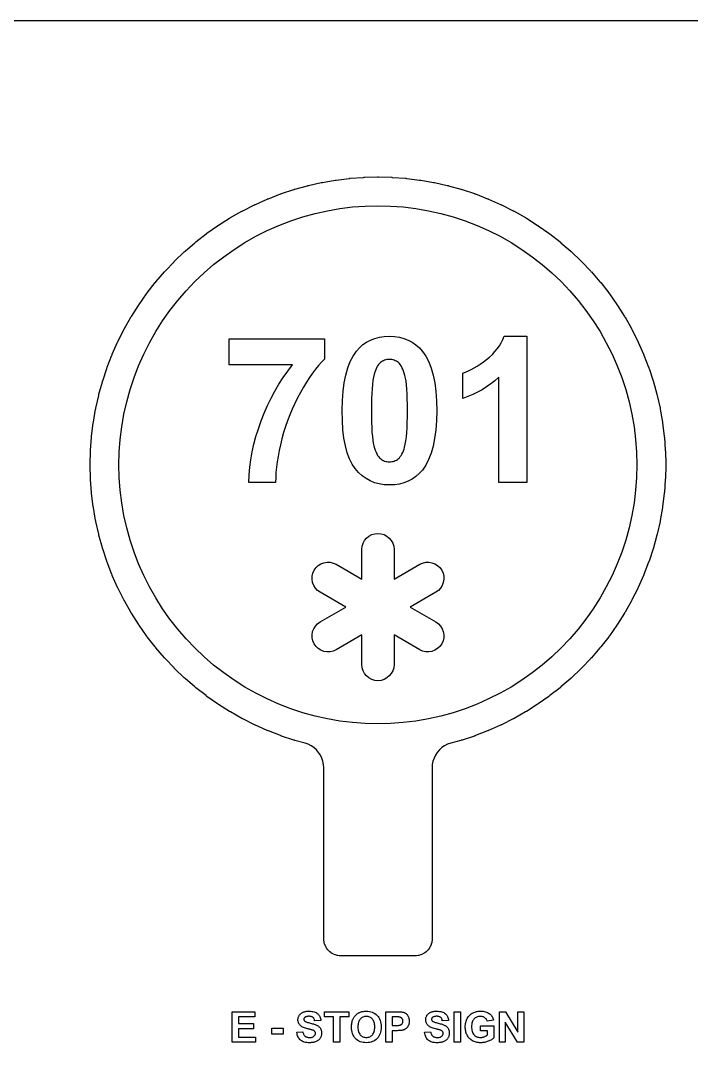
# Model space of a CAD drawing. Header units: millimetres. Extents: x 0 to 300, y 0 to 200.
# Drawn here: x 200.1 to 239.7, y 138.4 to 200 of the extents above; entities that cross this region are included whole.
import ezdxf

# ---------------------------------------------------------------- set-up
doc = ezdxf.new("R2010")
doc.units = ezdxf.units.MM
for name, color, linetype in [('CUT', 1, 'Continuous'), ('ENGRAVE', 5, 'Continuous'), ('LABELS', 250, 'Continuous'), ('SHEET', 8, 'Continuous')]:
    doc.layers.add(name, color=color, linetype=linetype)

msp = doc.modelspace()

# ---------------------------------------------------------------- linework, layer by layer
at = {"layer": 'CUT'}
msp.add_lwpolyline([(217.996, 155.891), (217.983, 156.085), (217.945, 156.277), (217.883, 156.461), (217.797, 156.637), (217.69, 156.799), (217.562, 156.946), (217.416, 157.076), (217.254, 157.185), (217.08, 157.272), (216.896, 157.336), (216.294, 157.503), (216.276, 157.508), (216.247, 157.517), (216.229, 157.523), (215.501, 157.763), (215.483, 157.769), (215.454, 157.78), (215.437, 157.786), (214.722, 158.062), (214.705, 158.069), (214.676, 158.081), (214.659, 158.088), (213.958, 158.399), (213.942, 158.406), (213.914, 158.419), (213.897, 158.428), (213.212, 158.772), (213.196, 158.781), (213.169, 158.795), (213.153, 158.804), (212.485, 159.182), (212.47, 159.191), (212.443, 159.207), (212.428, 159.217), (211.78, 159.627), (211.764, 159.637), (211.739, 159.654), (211.724, 159.665), (211.097, 160.106), (211.082, 160.117), (211.057, 160.135), (211.042, 160.146), (210.438, 160.618), (210.423, 160.63), (210.4, 160.649), (210.386, 160.661), (209.805, 161.162), (209.791, 161.174), (209.768, 161.195), (209.755, 161.207), (209.199, 161.736), (209.186, 161.749), (209.165, 161.771), (209.152, 161.784), (208.623, 162.339), (208.61, 162.353), (208.59, 162.375), (208.578, 162.389), (208.077, 162.97), (208.065, 162.984), (208.045, 163.008), (208.034, 163.022), (207.562, 163.627), (207.551, 163.641), (207.533, 163.666), (207.522, 163.681), (207.08, 164.308), (207.07, 164.323), (207.053, 164.349), (207.043, 164.364), (206.633, 165.012), (206.623, 165.028), (206.607, 165.054), (206.598, 165.07), (206.22, 165.737), (206.211, 165.753), (206.196, 165.78), (206.188, 165.797), (205.843, 166.482), (205.835, 166.498), (205.822, 166.526), (205.814, 166.543), (205.504, 167.244), (205.496, 167.261), (205.485, 167.289), (205.478, 167.306), (205.202, 168.022), (205.195, 168.039), (205.185, 168.068), (205.179, 168.085), (204.938, 168.813), (204.933, 168.831), (204.924, 168.86), (204.919, 168.878), (204.714, 169.617), (204.71, 169.635), (204.702, 169.665), (204.698, 169.682), (204.53, 170.431), (204.526, 170.449), (204.52, 170.479), (204.517, 170.497), (204.386, 171.252), (204.383, 171.271), (204.378, 171.301), (204.376, 171.319), (204.282, 172.08), (204.28, 172.099), (204.277, 172.129), (204.275, 172.148), (204.219, 172.912), (204.218, 172.931), (204.216, 172.961), (204.216, 172.98), (204.197, 173.746), (204.196, 173.765), (204.196, 173.796), (204.197, 173.814), (204.216, 174.581), (204.216, 174.599), (204.218, 174.63), (204.219, 174.648), (204.275, 175.413), (204.277, 175.431), (204.28, 175.462), (204.282, 175.48), (204.376, 176.241), (204.378, 176.259), (204.383, 176.29), (204.386, 176.308), (204.517, 177.063), (204.52, 177.082), (204.526, 177.112), (204.53, 177.13), (204.698, 177.878), (204.702, 177.896), (204.71, 177.926), (204.714, 177.943), (204.919, 178.682), (204.924, 178.7), (204.933, 178.73), (204.938, 178.747), (205.179, 179.475), (205.185, 179.493), (205.195, 179.522), (205.202, 179.539), (205.478, 180.254), (205.485, 180.271), (205.496, 180.3), (205.504, 180.317), (205.814, 181.018), (205.822, 181.034), (205.835, 181.062), (205.843, 181.079), (206.188, 181.764), (206.196, 181.78), (206.211, 181.807), (206.22, 181.823), (206.598, 182.491), (206.607, 182.506), (206.623, 182.533), (206.633, 182.548), (207.043, 183.196), (207.053, 183.212), (207.07, 183.237), (207.08, 183.252), (207.522, 183.879), (207.533, 183.894), (207.551, 183.919), (207.562, 183.934), (208.034, 184.538), (208.045, 184.553), (208.065, 184.576), (208.077, 184.59), (208.578, 185.171), (208.59, 185.185), (208.61, 185.208), (208.623, 185.221), (209.152, 185.777), (209.165, 185.79), (209.186, 185.811), (209.199, 185.824), (209.755, 186.353), (209.768, 186.366), (209.791, 186.386), (209.805, 186.398), (210.386, 186.899), (210.4, 186.911), (210.423, 186.931), (210.438, 186.942), (211.042, 187.414), (211.057, 187.425), (211.082, 187.443), (211.097, 187.454), (211.724, 187.896), (211.739, 187.906), (211.764, 187.923), (211.78, 187.933), (212.428, 188.344), (212.443, 188.353), (212.47, 188.369), (212.485, 188.378), (213.153, 188.756), (213.169, 188.765), (213.196, 188.78), (213.212, 188.788), (213.897, 189.133), (213.914, 189.141), (213.942, 189.154), (213.958, 189.162), (214.659, 189.472), (214.676, 189.48), (214.705, 189.491), (214.722, 189.498), (215.437, 189.774), (215.454, 189.781), (215.483, 189.791), (215.501, 189.797), (216.229, 190.038), (216.247, 190.043), (216.276, 190.052), (216.294, 190.057), (217.033, 190.262), (217.05, 190.266), (217.08, 190.274), (217.098, 190.278), (217.846, 190.446), (217.864, 190.45), (217.894, 190.456), (217.913, 190.459), (218.668, 190.59), (218.686, 190.593), (218.717, 190.598), (218.735, 190.6), (219.496, 190.694), (219.514, 190.696), (219.545, 190.699), (219.563, 190.701), (220.328, 190.757), (220.346, 190.758), (220.377, 190.76), (220.395, 190.761), (221.162, 190.779), (221.181, 190.78), (221.211, 190.78), (221.23, 190.779), (221.996, 190.761), (222.015, 190.76), (222.045, 190.758), (222.064, 190.757), (222.828, 190.701), (222.847, 190.699), (222.877, 190.696), (222.896, 190.694), (223.657, 190.6), (223.675, 190.598), (223.705, 190.593), (223.724, 190.59), (224.479, 190.459), (224.497, 190.456), (224.527, 190.45), (224.545, 190.446), (225.294, 190.278), (225.311, 190.274), (225.341, 190.266), (225.359, 190.262), (226.098, 190.057), (226.116, 190.052), (226.145, 190.043), (226.163, 190.038), (226.891, 189.797), (226.908, 189.791), (226.937, 189.781), (226.954, 189.774), (227.67, 189.498), (227.687, 189.491), (227.715, 189.48), (227.732, 189.472), (228.433, 189.162), (228.45, 189.154), (228.478, 189.141), (228.494, 189.133), (229.179, 188.788), (229.196, 188.78), (229.223, 188.765), (229.239, 188.756), (229.906, 188.378), (229.922, 188.369), (229.948, 188.353), (229.964, 188.344), (230.612, 187.933), (230.627, 187.923), (230.653, 187.906), (230.668, 187.896), (231.295, 187.454), (231.31, 187.443), (231.335, 187.425), (231.349, 187.414), (231.954, 186.942), (231.968, 186.931), (231.992, 186.911), (232.006, 186.899), (232.587, 186.398), (232.601, 186.386), (232.623, 186.366), (232.637, 186.353), (233.192, 185.824), (233.205, 185.811), (233.227, 185.79), (233.24, 185.777), (233.769, 185.221), (233.781, 185.208), (233.802, 185.185), (233.814, 185.171), (234.315, 184.59), (234.327, 184.576), (234.346, 184.553), (234.358, 184.538), (234.83, 183.934), (234.841, 183.919), (234.859, 183.894), (234.87, 183.879), (235.311, 183.252), (235.322, 183.237), (235.339, 183.212), (235.349, 183.196), (235.759, 182.548), (235.769, 182.533), (235.785, 182.506), (235.794, 182.491), (236.172, 181.823), (236.181, 181.807), (236.195, 181.78), (236.204, 181.764), (236.548, 181.079), (236.557, 181.062), (236.57, 181.034), (236.577, 181.018), (236.888, 180.317), (236.895, 180.3), (236.907, 180.271), (236.914, 180.254), (237.19, 179.539), (237.196, 179.522), (237.207, 179.493), (237.213, 179.475), (237.453, 178.747), (237.459, 178.73), (237.468, 178.7), (237.473, 178.682), (237.677, 177.943), (237.682, 177.926), (237.69, 177.896), (237.694, 177.878), (237.862, 177.13), (237.866, 177.112), (237.872, 177.082), (237.875, 177.063), (238.006, 176.308), (238.009, 176.29), (238.014, 176.259), (238.016, 176.241), (238.11, 175.48), (238.112, 175.462), (238.115, 175.431), (238.116, 175.413), (238.173, 174.648), (238.174, 174.63), (238.176, 174.599), (238.176, 174.581), (238.195, 173.814), (238.195, 173.796), (238.195, 173.765), (238.195, 173.746), (238.176, 172.98), (238.176, 172.961), (238.174, 172.931), (238.173, 172.912), (238.116, 172.148), (238.115, 172.129), (238.112, 172.099), (238.11, 172.08), (238.016, 171.319), (238.014, 171.301), (238.009, 171.271), (238.006, 171.252), (237.875, 170.497), (237.872, 170.479), (237.866, 170.449), (237.862, 170.431), (237.694, 169.682), (237.69, 169.665), (237.682, 169.635), (237.677, 169.617), (237.473, 168.878), (237.468, 168.86), (237.459, 168.831), (237.453, 168.813), (237.213, 168.085), (237.207, 168.068), (237.196, 168.039), (237.19, 168.022), (236.914, 167.306), (236.907, 167.289), (236.895, 167.261), (236.888, 167.244), (236.577, 166.543), (236.57, 166.526), (236.557, 166.498), (236.548, 166.482), (236.204, 165.797), (236.195, 165.78), (236.181, 165.753), (236.172, 165.737), (235.794, 165.07), (235.785, 165.054), (235.769, 165.028), (235.759, 165.012), (235.349, 164.364), (235.339, 164.349), (235.322, 164.323), (235.311, 164.308), (234.87, 163.681), (234.859, 163.666), (234.841, 163.641), (234.83, 163.627), (234.358, 163.022), (234.346, 163.008), (234.327, 162.984), (234.315, 162.97), (233.814, 162.389), (233.802, 162.375), (233.781, 162.353), (233.769, 162.339), (233.24, 161.784), (233.227, 161.771), (233.205, 161.749), (233.192, 161.736), (232.637, 161.207), (232.623, 161.195), (232.601, 161.174), (232.587, 161.162), (232.006, 160.661), (231.992, 160.649), (231.968, 160.63), (231.954, 160.618), (231.349, 160.146), (231.335, 160.135), (231.31, 160.117), (231.295, 160.106), (230.668, 159.665), (230.653, 159.654), (230.627, 159.637), (230.612, 159.627), (229.964, 159.217), (229.948, 159.207), (229.922, 159.191), (229.906, 159.182), (229.239, 158.804), (229.223, 158.795), (229.196, 158.781), (229.179, 158.772), (228.494, 158.428), (228.478, 158.419), (228.45, 158.406), (228.433, 158.399), (227.732, 158.088), (227.715, 158.081), (227.687, 158.069), (227.67, 158.062), (226.954, 157.786), (226.937, 157.78), (226.908, 157.769), (226.891, 157.763), (226.163, 157.523), (226.145, 157.517), (226.116, 157.508), (226.098, 157.503), (225.496, 157.336), (225.312, 157.272), (225.137, 157.185), (224.976, 157.076), (224.83, 156.946), (224.702, 156.799), (224.594, 156.637), (224.509, 156.461), (224.446, 156.277), (224.409, 156.085), (224.396, 155.891), (224.396, 145.805), (224.394, 145.756), (224.391, 145.699), (224.378, 145.601), (224.371, 145.57), (224.346, 145.475), (224.336, 145.444), (224.298, 145.353), (224.284, 145.324), (224.235, 145.239), (224.216, 145.212), (224.157, 145.134), (224.135, 145.11), (224.066, 145.041), (224.042, 145.019), (223.964, 144.96), (223.937, 144.941), (223.852, 144.892), (223.823, 144.878), (223.732, 144.841), (223.701, 144.83), (223.607, 144.805), (223.575, 144.798), (223.477, 144.786), (223.42, 144.782), (223.371, 144.78), (219.02, 144.78), (218.971, 144.782), (218.914, 144.786), (218.817, 144.798), (218.785, 144.805), (218.691, 144.83), (218.66, 144.841), (218.569, 144.878), (218.54, 144.892), (218.455, 144.941), (218.428, 144.96), (218.35, 145.019), (218.326, 145.041), (218.256, 145.11), (218.235, 145.134), (218.175, 145.212), (218.157, 145.239), (218.108, 145.324), (218.094, 145.353), (218.056, 145.444), (218.046, 145.475), (218.02, 145.57), (218.014, 145.601), (218.001, 145.699), (217.997, 145.756), (217.996, 145.805)], close=True, dxfattribs=at)
at = {"layer": 'ENGRAVE'}
for points in [[(236.496, 173.78), (236.477, 173.029), (236.422, 172.281), (236.33, 171.535), (236.202, 170.795), (236.037, 170.063), (235.837, 169.339), (235.601, 168.626), (235.331, 167.925), (235.027, 167.239), (234.689, 166.568), (234.319, 165.914), (233.917, 165.28), (233.485, 164.666), (233.023, 164.074), (232.532, 163.505), (232.015, 162.961), (231.471, 162.444), (230.902, 161.953), (230.31, 161.491), (229.696, 161.059), (229.062, 160.657), (228.408, 160.287), (227.737, 159.949), (227.051, 159.645), (226.35, 159.375), (225.637, 159.139), (224.913, 158.939), (224.181, 158.774), (223.441, 158.646), (222.696, 158.554), (221.947, 158.499), (221.196, 158.48), (220.445, 158.499), (219.696, 158.554), (218.951, 158.646), (218.211, 158.774), (217.478, 158.939), (216.754, 159.139), (216.041, 159.375), (215.341, 159.645), (214.654, 159.949), (213.983, 160.287), (213.33, 160.657), (212.696, 161.059), (212.082, 161.491), (211.49, 161.953), (210.921, 162.444), (210.377, 162.961), (209.859, 163.505), (209.369, 164.074), (208.907, 164.666), (208.474, 165.28), (208.073, 165.914), (207.702, 166.568), (207.365, 167.239), (207.06, 167.925), (206.79, 168.626), (206.555, 169.339), (206.354, 170.063), (206.19, 170.795), (206.061, 171.535), (205.97, 172.281), (205.914, 173.029), (205.896, 173.78), (205.914, 174.531), (205.97, 175.28), (206.061, 176.025), (206.19, 176.765), (206.354, 177.498), (206.555, 178.222), (206.79, 178.935), (207.06, 179.635), (207.365, 180.322), (207.702, 180.993), (208.073, 181.646), (208.474, 182.28), (208.907, 182.894), (209.369, 183.486), (209.859, 184.055), (210.377, 184.599), (210.921, 185.117), (211.49, 185.607), (212.082, 186.069), (212.696, 186.502), (213.33, 186.903), (213.983, 187.274), (214.654, 187.611), (215.341, 187.916), (216.041, 188.186), (216.754, 188.421), (217.478, 188.622), (218.211, 188.786), (218.951, 188.915), (219.696, 189.006), (220.445, 189.062), (221.196, 189.08), (221.947, 189.062), (222.696, 189.006), (223.441, 188.915), (224.181, 188.786), (224.913, 188.622), (225.637, 188.421), (226.35, 188.186), (227.051, 187.916), (227.737, 187.611), (228.408, 187.274), (229.062, 186.903), (229.696, 186.502), (230.31, 186.069), (230.902, 185.607), (231.471, 185.117), (232.015, 184.599), (232.532, 184.055), (233.023, 183.486), (233.485, 182.894), (233.917, 182.28), (234.319, 181.646), (234.689, 180.993), (235.027, 180.322), (235.331, 179.635), (235.601, 178.935), (235.837, 178.222), (236.037, 177.498), (236.202, 176.765), (236.33, 176.025), (236.422, 175.28), (236.477, 174.531)], [(212.405, 181.219), (218.043, 181.219), (218.043, 180.022), (217.868, 179.841), (217.692, 179.641), (217.516, 179.423), (217.339, 179.186), (217.161, 178.93), (216.982, 178.656), (216.803, 178.363), (216.623, 178.051), (216.448, 177.727), (216.284, 177.398), (216.13, 177.065), (215.987, 176.726), (215.855, 176.382), (215.734, 176.033), (215.623, 175.679), (215.523, 175.32), (215.435, 174.963), (215.358, 174.616), (215.293, 174.279), (215.241, 173.951), (215.2, 173.633), (215.172, 173.324), (215.155, 173.025), (215.151, 172.736), (213.561, 172.736), (213.581, 173.183), (213.622, 173.632), (213.684, 174.083), (213.765, 174.537), (213.868, 174.993), (213.99, 175.451), (214.134, 175.911), (214.297, 176.373), (214.478, 176.83), (214.674, 177.275), (214.884, 177.708), (215.109, 178.129), (215.348, 178.537), (215.602, 178.933), (215.871, 179.316), (216.154, 179.687), (212.405, 179.687)], [(222.734, 181.246), (222.987, 181.148), (223.222, 181.023), (223.441, 180.87), (223.642, 180.688), (223.827, 180.479), (224.024, 180.194), (224.194, 179.865), (224.338, 179.492), (224.456, 179.076), (224.548, 178.616), (224.613, 178.113), (224.653, 177.567), (224.666, 176.977), (224.653, 176.389), (224.613, 175.843), (224.547, 175.34), (224.455, 174.88), (224.336, 174.463), (224.191, 174.089), (224.019, 173.758), (223.821, 173.469), (223.638, 173.263), (223.438, 173.084), (223.22, 172.933), (222.985, 172.809), (222.733, 172.713), (222.464, 172.644), (222.177, 172.603), (221.873, 172.589), (221.567, 172.604), (221.276, 172.65), (221, 172.725), (220.74, 172.83), (220.494, 172.966), (220.264, 173.132), (220.049, 173.328), (219.85, 173.554), (219.669, 173.819), (219.513, 174.131), (219.381, 174.49), (219.273, 174.897), (219.189, 175.351), (219.129, 175.851), (219.093, 176.4), (219.081, 176.995), (219.094, 177.581), (219.134, 178.124), (219.2, 178.625), (219.292, 179.083), (219.411, 179.499), (219.556, 179.872), (219.728, 180.203), (219.926, 180.491), (220.109, 180.697), (220.309, 180.876), (220.527, 181.027), (220.762, 181.151), (221.014, 181.247), (221.283, 181.316), (221.57, 181.357), (221.873, 181.371), (222.177, 181.357), (222.464, 181.315)], [(228.338, 178.948), (228.107, 178.744), (227.866, 178.553), (227.615, 178.377), (227.354, 178.214), (227.083, 178.064), (226.801, 177.929), (226.51, 177.807), (226.209, 177.699), (226.209, 179.195), (226.372, 179.253), (226.538, 179.324), (226.708, 179.406), (226.882, 179.5), (227.059, 179.606), (227.239, 179.724), (227.423, 179.854), (227.611, 179.995), (227.792, 180.146), (227.959, 180.303), (228.111, 180.465), (228.249, 180.634), (228.371, 180.809), (228.479, 180.99), (228.571, 181.178), (228.649, 181.371), (229.987, 181.371), (229.987, 172.736), (228.338, 172.736)], [(221.658, 179.977), (221.59, 179.957), (221.525, 179.93), (221.461, 179.897), (221.399, 179.858), (221.34, 179.814), (221.283, 179.761), (221.229, 179.699), (221.178, 179.628), (221.131, 179.547), (221.088, 179.457), (221.047, 179.358), (221.01, 179.249), (220.976, 179.13), (220.936, 178.957), (220.901, 178.756), (220.872, 178.528), (220.848, 178.272), (220.83, 177.989), (220.816, 177.679), (220.808, 177.342), (220.806, 176.977), (220.808, 176.614), (220.815, 176.28), (220.827, 175.975), (220.844, 175.701), (220.865, 175.455), (220.892, 175.24), (220.923, 175.054), (220.958, 174.898), (220.998, 174.762), (221.039, 174.638), (221.084, 174.526), (221.131, 174.426), (221.18, 174.338), (221.232, 174.261), (221.286, 174.197), (221.343, 174.144), (221.401, 174.1), (221.463, 174.062), (221.526, 174.029), (221.591, 174.003), (221.659, 173.982), (221.728, 173.968), (221.8, 173.959), (221.873, 173.956), (221.947, 173.959), (222.019, 173.968), (222.089, 173.983), (222.156, 174.004), (222.222, 174.031), (222.286, 174.063), (222.348, 174.102), (222.407, 174.147), (222.464, 174.199), (222.518, 174.261), (222.568, 174.332), (222.615, 174.413), (222.659, 174.503), (222.7, 174.603), (222.737, 174.712), (222.771, 174.83), (222.811, 175.002), (222.845, 175.202), (222.875, 175.429), (222.899, 175.684), (222.917, 175.966), (222.93, 176.275), (222.938, 176.613), (222.941, 176.977), (222.939, 177.341), (222.932, 177.675), (222.92, 177.979), (222.903, 178.254), (222.881, 178.499), (222.855, 178.715), (222.824, 178.901), (222.789, 179.057), (222.749, 179.193), (222.707, 179.316), (222.663, 179.429), (222.616, 179.529), (222.567, 179.618), (222.515, 179.695), (222.461, 179.76), (222.404, 179.814), (222.345, 179.858), (222.284, 179.897), (222.221, 179.93), (222.156, 179.957), (222.088, 179.977), (222.019, 179.992), (221.947, 180.001), (221.873, 180.004), (221.8, 180.001), (221.728, 179.992)], [(220.264, 168.966), (220.318, 169.144), (220.406, 169.308), (220.524, 169.452), (220.668, 169.57), (220.832, 169.658), (221.011, 169.712), (221.196, 169.73), (221.381, 169.712), (221.559, 169.658), (221.724, 169.57), (221.868, 169.452), (221.986, 169.308), (222.074, 169.144), (222.128, 168.966), (222.146, 168.78), (222.146, 167.026), (223.665, 167.903), (223.835, 167.98), (224.016, 168.022), (224.202, 168.028), (224.386, 167.998), (224.561, 167.932), (224.719, 167.834), (224.855, 167.707), (224.963, 167.555), (225.04, 167.386), (225.082, 167.204), (225.088, 167.018), (225.058, 166.834), (224.992, 166.66), (224.894, 166.502), (224.767, 166.366), (224.615, 166.257), (223.096, 165.38), (224.615, 164.503), (224.767, 164.394), (224.894, 164.258), (224.992, 164.1), (225.058, 163.926), (225.088, 163.742), (225.082, 163.556), (225.04, 163.375), (224.963, 163.205), (224.855, 163.054), (224.719, 162.926), (224.561, 162.828), (224.386, 162.763), (224.202, 162.732), (224.016, 162.738), (223.835, 162.781), (223.665, 162.857), (222.146, 163.735), (222.146, 161.98), (222.128, 161.795), (222.074, 161.617), (221.986, 161.452), (221.868, 161.308), (221.724, 161.19), (221.559, 161.102), (221.381, 161.048), (221.196, 161.03), (221.011, 161.048), (220.832, 161.102), (220.668, 161.19), (220.524, 161.308), (220.406, 161.452), (220.318, 161.617), (220.264, 161.795), (220.246, 161.98), (220.246, 163.735), (218.726, 162.857), (218.557, 162.781), (218.375, 162.738), (218.189, 162.732), (218.005, 162.763), (217.831, 162.828), (217.673, 162.926), (217.537, 163.054), (217.429, 163.205), (217.352, 163.375), (217.309, 163.556), (217.303, 163.742), (217.334, 163.926), (217.399, 164.1), (217.498, 164.258), (217.625, 164.394), (217.776, 164.503), (219.296, 165.38), (217.776, 166.257), (217.625, 166.366), (217.498, 166.502), (217.399, 166.66), (217.334, 166.834), (217.303, 167.018), (217.309, 167.204), (217.352, 167.386), (217.429, 167.555), (217.537, 167.707), (217.673, 167.834), (217.831, 167.932), (218.005, 167.998), (218.189, 168.028), (218.375, 168.022), (218.557, 167.98), (218.726, 167.903), (220.246, 167.026), (220.246, 168.78)]]:
    msp.add_lwpolyline(points, close=True, dxfattribs=at)
at = {"layer": 'LABELS'}
for points in [[(212.949, 141.176), (212.949, 140.777), (213.853, 140.777), (213.853, 140.474), (212.949, 140.474), (212.949, 139.984), (213.955, 139.984), (213.955, 139.681), (212.586, 139.681), (212.586, 141.481), (213.92, 141.481), (213.92, 141.176)], [(216.779, 140.218), (216.792, 140.181), (216.807, 140.146), (216.825, 140.115), (216.844, 140.087), (216.865, 140.062), (216.889, 140.039), (216.914, 140.02), (216.942, 140.003), (216.971, 139.988), (217.003, 139.977), (217.037, 139.968), (217.073, 139.961), (217.112, 139.957), (217.152, 139.956), (217.195, 139.957), (217.234, 139.96), (217.272, 139.966), (217.306, 139.974), (217.338, 139.985), (217.367, 139.998), (217.393, 140.013), (217.417, 140.03), (217.437, 140.049), (217.456, 140.069), (217.471, 140.089), (217.483, 140.111), (217.493, 140.133), (217.5, 140.156), (217.504, 140.179), (217.506, 140.204), (217.505, 140.22), (217.503, 140.235), (217.5, 140.249), (217.496, 140.263), (217.491, 140.276), (217.485, 140.289), (217.477, 140.301), (217.468, 140.313), (217.458, 140.324), (217.446, 140.334), (217.432, 140.344), (217.417, 140.354), (217.4, 140.364), (217.381, 140.373), (217.36, 140.382), (217.337, 140.39), (217.319, 140.397), (217.295, 140.404), (217.267, 140.412), (217.233, 140.421), (217.194, 140.432), (217.15, 140.443), (217.101, 140.455), (217.046, 140.469), (216.976, 140.488), (216.911, 140.507), (216.852, 140.528), (216.798, 140.55), (216.749, 140.573), (216.706, 140.596), (216.668, 140.621), (216.636, 140.647), (216.597, 140.685), (216.564, 140.725), (216.535, 140.768), (216.512, 140.812), (216.494, 140.858), (216.481, 140.907), (216.473, 140.957), (216.471, 141.009), (216.472, 141.043), (216.475, 141.077), (216.482, 141.11), (216.49, 141.142), (216.501, 141.174), (216.514, 141.206), (216.53, 141.236), (216.549, 141.267), (216.569, 141.296), (216.592, 141.323), (216.617, 141.348), (216.644, 141.372), (216.673, 141.394), (216.704, 141.414), (216.738, 141.432), (216.773, 141.449), (216.811, 141.464), (216.85, 141.476), (216.892, 141.487), (216.935, 141.496), (216.98, 141.503), (217.027, 141.508), (217.077, 141.511), (217.127, 141.511), (217.21, 141.509), (217.286, 141.502), (217.358, 141.491), (217.424, 141.474), (217.486, 141.453), (217.541, 141.428), (217.592, 141.398), (217.638, 141.363), (217.678, 141.324), (217.713, 141.282), (217.743, 141.238), (217.768, 141.189), (217.788, 141.138), (217.803, 141.084), (217.813, 141.027), (217.817, 140.966), (217.454, 140.95), (217.447, 140.984), (217.439, 141.015), (217.429, 141.043), (217.417, 141.07), (217.404, 141.093), (217.389, 141.115), (217.372, 141.133), (217.354, 141.15), (217.334, 141.164), (217.311, 141.176), (217.286, 141.187), (217.258, 141.195), (217.228, 141.202), (217.196, 141.207), (217.161, 141.21), (217.124, 141.211), (217.085, 141.21), (217.049, 141.207), (217.015, 141.202), (216.983, 141.194), (216.953, 141.185), (216.925, 141.174), (216.899, 141.161), (216.876, 141.146), (216.862, 141.135), (216.85, 141.123), (216.841, 141.11), (216.832, 141.097), (216.826, 141.082), (216.822, 141.067), (216.819, 141.051), (216.818, 141.034), (216.819, 141.018), (216.821, 141.003), (216.826, 140.989), (216.832, 140.975), (216.839, 140.961), (216.848, 140.948), (216.859, 140.936), (216.872, 140.925), (216.892, 140.91), (216.919, 140.895), (216.951, 140.881), (216.99, 140.866), (217.035, 140.851), (217.086, 140.835), (217.143, 140.82), (217.206, 140.804), (217.27, 140.789), (217.33, 140.773), (217.386, 140.757), (217.437, 140.741), (217.484, 140.724), (217.526, 140.708), (217.564, 140.691), (217.598, 140.675), (217.629, 140.657), (217.658, 140.638), (217.686, 140.618), (217.712, 140.596), (217.736, 140.572), (217.758, 140.547), (217.778, 140.52), (217.797, 140.492), (217.814, 140.462), (217.829, 140.43), (217.841, 140.397), (217.851, 140.362), (217.859, 140.325), (217.865, 140.287), (217.868, 140.247), (217.869, 140.205), (217.868, 140.167), (217.864, 140.129), (217.857, 140.092), (217.848, 140.055), (217.835, 140.019), (217.821, 139.984), (217.803, 139.949), (217.783, 139.915), (217.76, 139.883), (217.736, 139.852), (217.709, 139.824), (217.679, 139.798), (217.648, 139.774), (217.614, 139.752), (217.578, 139.732), (217.54, 139.715), (217.499, 139.699), (217.457, 139.686), (217.411, 139.675), (217.363, 139.665), (217.313, 139.658), (217.261, 139.653), (217.206, 139.65), (217.148, 139.649), (217.065, 139.651), (216.988, 139.659), (216.915, 139.671), (216.847, 139.688), (216.784, 139.71), (216.725, 139.738), (216.672, 139.77), (216.624, 139.807), (216.581, 139.848), (216.542, 139.895), (216.508, 139.945), (216.478, 140), (216.453, 140.06), (216.432, 140.124), (216.417, 140.193), (216.405, 140.266), (216.759, 140.301), (216.768, 140.258)], [(219.476, 141.481), (219.476, 141.176), (218.943, 141.176), (218.943, 139.681), (218.58, 139.681), (218.58, 141.176), (218.046, 141.176), (218.046, 141.481)], [(219.658, 140.823), (219.669, 140.879), (219.683, 140.933), (219.7, 140.983), (219.719, 141.031), (219.735, 141.065), (219.753, 141.098), (219.772, 141.131), (219.792, 141.162), (219.814, 141.192), (219.837, 141.222), (219.861, 141.25), (219.887, 141.278), (219.914, 141.305), (219.941, 141.329), (219.969, 141.352), (219.998, 141.373), (220.028, 141.393), (220.058, 141.41), (220.088, 141.426), (220.12, 141.44), (220.163, 141.457), (220.207, 141.471), (220.253, 141.484), (220.301, 141.494), (220.35, 141.501), (220.401, 141.507), (220.454, 141.51), (220.508, 141.511), (220.605, 141.508), (220.697, 141.496), (220.784, 141.477), (220.866, 141.45), (220.943, 141.415), (221.015, 141.373), (221.082, 141.323), (221.144, 141.265), (221.2, 141.2), (221.249, 141.129), (221.29, 141.052), (221.323, 140.97), (221.35, 140.881), (221.368, 140.786), (221.379, 140.685), (221.383, 140.578), (221.379, 140.472), (221.368, 140.372), (221.35, 140.278), (221.324, 140.19), (221.291, 140.108), (221.25, 140.031), (221.202, 139.961), (221.146, 139.896), (221.084, 139.839), (221.018, 139.789), (220.946, 139.746), (220.869, 139.712), (220.788, 139.685), (220.701, 139.665), (220.609, 139.654), (220.513, 139.65), (220.415, 139.654), (220.322, 139.665), (220.235, 139.685), (220.152, 139.711), (220.075, 139.746), (220.003, 139.788), (219.936, 139.838), (219.874, 139.895), (219.819, 139.959), (219.77, 140.029), (219.73, 140.105), (219.696, 140.186), (219.67, 140.273), (219.652, 140.366), (219.641, 140.465), (219.637, 140.57), (219.638, 140.637), (219.642, 140.702), (219.649, 140.764)], [(220.047, 140.313), (220.067, 140.258), (220.091, 140.207), (220.12, 140.16), (220.153, 140.119), (220.189, 140.082), (220.228, 140.049), (220.269, 140.022), (220.313, 140), (220.359, 139.983), (220.407, 139.971), (220.458, 139.963), (220.511, 139.961), (220.564, 139.963), (220.615, 139.971), (220.663, 139.983), (220.709, 140), (220.753, 140.022), (220.793, 140.049), (220.832, 140.081), (220.868, 140.117), (220.901, 140.159), (220.929, 140.205), (220.953, 140.257), (220.973, 140.313), (220.988, 140.374), (220.999, 140.44), (221.005, 140.511), (221.007, 140.587), (221.005, 140.662), (220.999, 140.732), (220.988, 140.797), (220.973, 140.857), (220.954, 140.912), (220.931, 140.963), (220.904, 141.008), (220.872, 141.049), (220.836, 141.084), (220.798, 141.115), (220.757, 141.141), (220.714, 141.163), (220.667, 141.179), (220.618, 141.191), (220.566, 141.198), (220.511, 141.201), (220.457, 141.198), (220.404, 141.191), (220.355, 141.179), (220.308, 141.162), (220.265, 141.141), (220.223, 141.114), (220.185, 141.083), (220.149, 141.047), (220.117, 141.006), (220.089, 140.96), (220.065, 140.909), (220.046, 140.854), (220.031, 140.793), (220.02, 140.728), (220.014, 140.657), (220.012, 140.582), (220.014, 140.508), (220.02, 140.438), (220.031, 140.374)], [(222.401, 141.479), (222.466, 141.477), (222.524, 141.474), (222.574, 141.47), (222.617, 141.466), (222.653, 141.46), (222.682, 141.454), (222.72, 141.442), (222.756, 141.428), (222.791, 141.41), (222.824, 141.389), (222.856, 141.366), (222.886, 141.339), (222.914, 141.31), (222.941, 141.278), (222.966, 141.242), (222.987, 141.205), (223.005, 141.165), (223.019, 141.122), (223.031, 141.077), (223.039, 141.03), (223.044, 140.98), (223.046, 140.927), (223.045, 140.886), (223.042, 140.847), (223.037, 140.81), (223.031, 140.774), (223.022, 140.74), (223.012, 140.708), (223, 140.677), (222.985, 140.648), (222.97, 140.621), (222.953, 140.595), (222.936, 140.57), (222.917, 140.547), (222.898, 140.526), (222.877, 140.506), (222.855, 140.488), (222.833, 140.471), (222.809, 140.455), (222.786, 140.441), (222.763, 140.429), (222.739, 140.417), (222.715, 140.407), (222.692, 140.399), (222.668, 140.391), (222.644, 140.386), (222.61, 140.38), (222.572, 140.374), (222.53, 140.37), (222.485, 140.366), (222.436, 140.363), (222.383, 140.361), (222.327, 140.36), (222.267, 140.36), (222.03, 140.36), (222.03, 139.681), (221.667, 139.681), (221.667, 141.481), (222.25, 141.481), (222.329, 141.48)], [(222.328, 140.667), (222.37, 140.669), (222.408, 140.673), (222.442, 140.677), (222.471, 140.681), (222.496, 140.687), (222.516, 140.694), (222.534, 140.701), (222.551, 140.71), (222.566, 140.719), (222.581, 140.73), (222.595, 140.742), (222.607, 140.754), (222.619, 140.768), (222.63, 140.782), (222.64, 140.797), (222.648, 140.813), (222.655, 140.83), (222.661, 140.847), (222.665, 140.865), (222.669, 140.883), (222.67, 140.902), (222.671, 140.922), (222.67, 140.946), (222.667, 140.969), (222.663, 140.991), (222.657, 141.012), (222.649, 141.031), (222.639, 141.05), (222.627, 141.068), (222.613, 141.084), (222.598, 141.099), (222.583, 141.113), (222.566, 141.125), (222.548, 141.136), (222.529, 141.145), (222.51, 141.153), (222.489, 141.159), (222.467, 141.164), (222.449, 141.167), (222.427, 141.169), (222.4, 141.171), (222.369, 141.173), (222.335, 141.175), (222.296, 141.176), (222.253, 141.176), (222.206, 141.176), (222.03, 141.176), (222.03, 140.666), (222.229, 140.666), (222.281, 140.666)], [(224.324, 140.218), (224.337, 140.181), (224.352, 140.146), (224.37, 140.115), (224.389, 140.087), (224.41, 140.062), (224.434, 140.039), (224.459, 140.02), (224.487, 140.003), (224.516, 139.988), (224.548, 139.977), (224.582, 139.968), (224.618, 139.961), (224.657, 139.957), (224.697, 139.956), (224.74, 139.957), (224.779, 139.96), (224.817, 139.966), (224.851, 139.974), (224.883, 139.985), (224.912, 139.998), (224.938, 140.013), (224.962, 140.03), (224.982, 140.049), (225.001, 140.069), (225.016, 140.089), (225.028, 140.111), (225.038, 140.133), (225.045, 140.156), (225.049, 140.179), (225.051, 140.204), (225.05, 140.22), (225.048, 140.235), (225.045, 140.249), (225.041, 140.263), (225.036, 140.276), (225.03, 140.289), (225.022, 140.301), (225.013, 140.313), (225.003, 140.324), (224.991, 140.334), (224.977, 140.344), (224.962, 140.354), (224.945, 140.364), (224.926, 140.373), (224.905, 140.382), (224.882, 140.39), (224.864, 140.397), (224.84, 140.404), (224.812, 140.412), (224.778, 140.421), (224.739, 140.432), (224.695, 140.443), (224.646, 140.455), (224.591, 140.469), (224.521, 140.488), (224.456, 140.507), (224.397, 140.528), (224.343, 140.55), (224.294, 140.573), (224.251, 140.596), (224.214, 140.621), (224.181, 140.647), (224.142, 140.685), (224.109, 140.725), (224.08, 140.768), (224.057, 140.812), (224.039, 140.858), (224.026, 140.907), (224.018, 140.957), (224.016, 141.009), (224.017, 141.043), (224.02, 141.077), (224.027, 141.11), (224.035, 141.142), (224.046, 141.174), (224.059, 141.206), (224.075, 141.236), (224.094, 141.267), (224.114, 141.296), (224.137, 141.323), (224.162, 141.348), (224.189, 141.372), (224.218, 141.394), (224.249, 141.414), (224.283, 141.432), (224.318, 141.449), (224.356, 141.464), (224.395, 141.476), (224.437, 141.487), (224.48, 141.496), (224.525, 141.503), (224.573, 141.508), (224.622, 141.511), (224.672, 141.511), (224.755, 141.509), (224.831, 141.502), (224.903, 141.491), (224.969, 141.474), (225.031, 141.453), (225.087, 141.428), (225.137, 141.398), (225.183, 141.363), (225.223, 141.324), (225.258, 141.282), (225.288, 141.238), (225.313, 141.189), (225.333, 141.138), (225.348, 141.084), (225.358, 141.027), (225.362, 140.966), (224.999, 140.95), (224.992, 140.984), (224.984, 141.015), (224.974, 141.043), (224.962, 141.07), (224.949, 141.093), (224.934, 141.115), (224.917, 141.133), (224.899, 141.15), (224.879, 141.164), (224.856, 141.176), (224.831, 141.187), (224.803, 141.195), (224.773, 141.202), (224.741, 141.207), (224.706, 141.21), (224.669, 141.211), (224.63, 141.21), (224.594, 141.207), (224.56, 141.202), (224.528, 141.194), (224.498, 141.185), (224.47, 141.174), (224.444, 141.161), (224.421, 141.146), (224.407, 141.135), (224.396, 141.123), (224.386, 141.11), (224.377, 141.097), (224.371, 141.082), (224.367, 141.067), (224.364, 141.051), (224.363, 141.034), (224.364, 141.018), (224.366, 141.003), (224.371, 140.989), (224.377, 140.975), (224.384, 140.961), (224.393, 140.948), (224.404, 140.936), (224.417, 140.925), (224.437, 140.91), (224.464, 140.895), (224.496, 140.881), (224.535, 140.866), (224.58, 140.851), (224.631, 140.835), (224.688, 140.82), (224.751, 140.804), (224.815, 140.789), (224.875, 140.773), (224.931, 140.757), (224.982, 140.741), (225.029, 140.724), (225.071, 140.708), (225.109, 140.691), (225.143, 140.675), (225.174, 140.657), (225.203, 140.638), (225.231, 140.618), (225.257, 140.596), (225.281, 140.572), (225.303, 140.547), (225.323, 140.52), (225.342, 140.492), (225.359, 140.462), (225.374, 140.43), (225.386, 140.397), (225.396, 140.362), (225.404, 140.325), (225.41, 140.287), (225.413, 140.247), (225.414, 140.205), (225.413, 140.167), (225.409, 140.129), (225.402, 140.092), (225.393, 140.055), (225.38, 140.019), (225.366, 139.984), (225.348, 139.949), (225.328, 139.915), (225.306, 139.883), (225.281, 139.852), (225.254, 139.824), (225.224, 139.798), (225.193, 139.774), (225.159, 139.752), (225.123, 139.732), (225.085, 139.715), (225.045, 139.699), (225.002, 139.686), (224.956, 139.675), (224.909, 139.665), (224.858, 139.658), (224.806, 139.653), (224.751, 139.65), (224.693, 139.649), (224.61, 139.651), (224.533, 139.659), (224.46, 139.671), (224.392, 139.688), (224.329, 139.71), (224.27, 139.738), (224.217, 139.77), (224.169, 139.807), (224.126, 139.848), (224.087, 139.895), (224.053, 139.945), (224.023, 140), (223.998, 140.06), (223.978, 140.124), (223.962, 140.193), (223.95, 140.266), (224.304, 140.301), (224.313, 140.258)], [(226.072, 139.681), (225.709, 139.681), (225.709, 141.481), (226.072, 141.481)], [(228.009, 139.902), (227.976, 139.875), (227.939, 139.85), (227.899, 139.825), (227.856, 139.801), (227.81, 139.778), (227.761, 139.756), (227.708, 139.734), (227.654, 139.714), (227.6, 139.697), (227.545, 139.683), (227.49, 139.671), (227.435, 139.662), (227.38, 139.655), (227.325, 139.651), (227.269, 139.65), (227.2, 139.652), (227.133, 139.657), (227.068, 139.667), (227.005, 139.68), (226.945, 139.696), (226.886, 139.717), (226.831, 139.741), (226.777, 139.769), (226.726, 139.8), (226.679, 139.834), (226.634, 139.872), (226.593, 139.913), (226.555, 139.956), (226.521, 140.004), (226.489, 140.054), (226.461, 140.107), (226.437, 140.163), (226.415, 140.22), (226.397, 140.278), (226.382, 140.338), (226.371, 140.398), (226.362, 140.46), (226.357, 140.523), (226.356, 140.587), (226.358, 140.656), (226.363, 140.724), (226.372, 140.789), (226.385, 140.852), (226.402, 140.914), (226.422, 140.973), (226.446, 141.031), (226.474, 141.087), (226.505, 141.14), (226.539, 141.19), (226.577, 141.236), (226.619, 141.28), (226.664, 141.32), (226.712, 141.357), (226.764, 141.391), (226.819, 141.422), (226.863, 141.443), (226.911, 141.461), (226.96, 141.476), (227.013, 141.489), (227.068, 141.499), (227.126, 141.506), (227.187, 141.51), (227.25, 141.511), (227.331, 141.509), (227.408, 141.503), (227.48, 141.492), (227.548, 141.476), (227.611, 141.457), (227.67, 141.432), (227.724, 141.404), (227.773, 141.371), (227.818, 141.334), (227.859, 141.294), (227.896, 141.25), (227.928, 141.203), (227.956, 141.153), (227.98, 141.1), (228, 141.043), (228.016, 140.982), (227.655, 140.915), (227.644, 140.947), (227.632, 140.978), (227.617, 141.006), (227.6, 141.033), (227.581, 141.059), (227.56, 141.082), (227.537, 141.104), (227.512, 141.124), (227.485, 141.142), (227.456, 141.158), (227.426, 141.171), (227.394, 141.182), (227.36, 141.19), (227.325, 141.196), (227.288, 141.2), (227.25, 141.201), (227.192, 141.198), (227.137, 141.191), (227.085, 141.18), (227.036, 141.163), (226.99, 141.142), (226.947, 141.116), (226.908, 141.085), (226.871, 141.05), (226.838, 141.01), (226.809, 140.965), (226.785, 140.916), (226.765, 140.862), (226.75, 140.804), (226.739, 140.741), (226.732, 140.674), (226.73, 140.602), (226.733, 140.524), (226.739, 140.451), (226.75, 140.384), (226.766, 140.321), (226.786, 140.264), (226.81, 140.211), (226.839, 140.164), (226.873, 140.121), (226.91, 140.083), (226.949, 140.051), (226.992, 140.023), (227.037, 140.001), (227.085, 139.983), (227.136, 139.971), (227.19, 139.963), (227.246, 139.961), (227.275, 139.961), (227.303, 139.964), (227.332, 139.967), (227.36, 139.972), (227.389, 139.978), (227.418, 139.986), (227.446, 139.995), (227.475, 140.006), (227.503, 140.017), (227.53, 140.029), (227.557, 140.042), (227.582, 140.055), (227.606, 140.069), (227.629, 140.083), (227.651, 140.099), (227.672, 140.114), (227.672, 140.343), (227.256, 140.343), (227.256, 140.646), (228.039, 140.646), (228.039, 139.929)], [(229.468, 141.481), (229.806, 141.481), (229.806, 139.681), (229.441, 139.681), (228.716, 140.855), (228.716, 139.681), (228.378, 139.681), (228.378, 141.481), (228.732, 141.481), (229.468, 140.279)], [(215.598, 140.161), (214.92, 140.161), (214.92, 140.506), (215.598, 140.506)]]:
    msp.add_lwpolyline(points, close=True, dxfattribs=at)
at = {"layer": 'SHEET'}
msp.add_lwpolyline([(0, 0), (300, 0), (300, 200), (0, 200)], close=True, dxfattribs=at)

doc.saveas('drawing.dxf')
